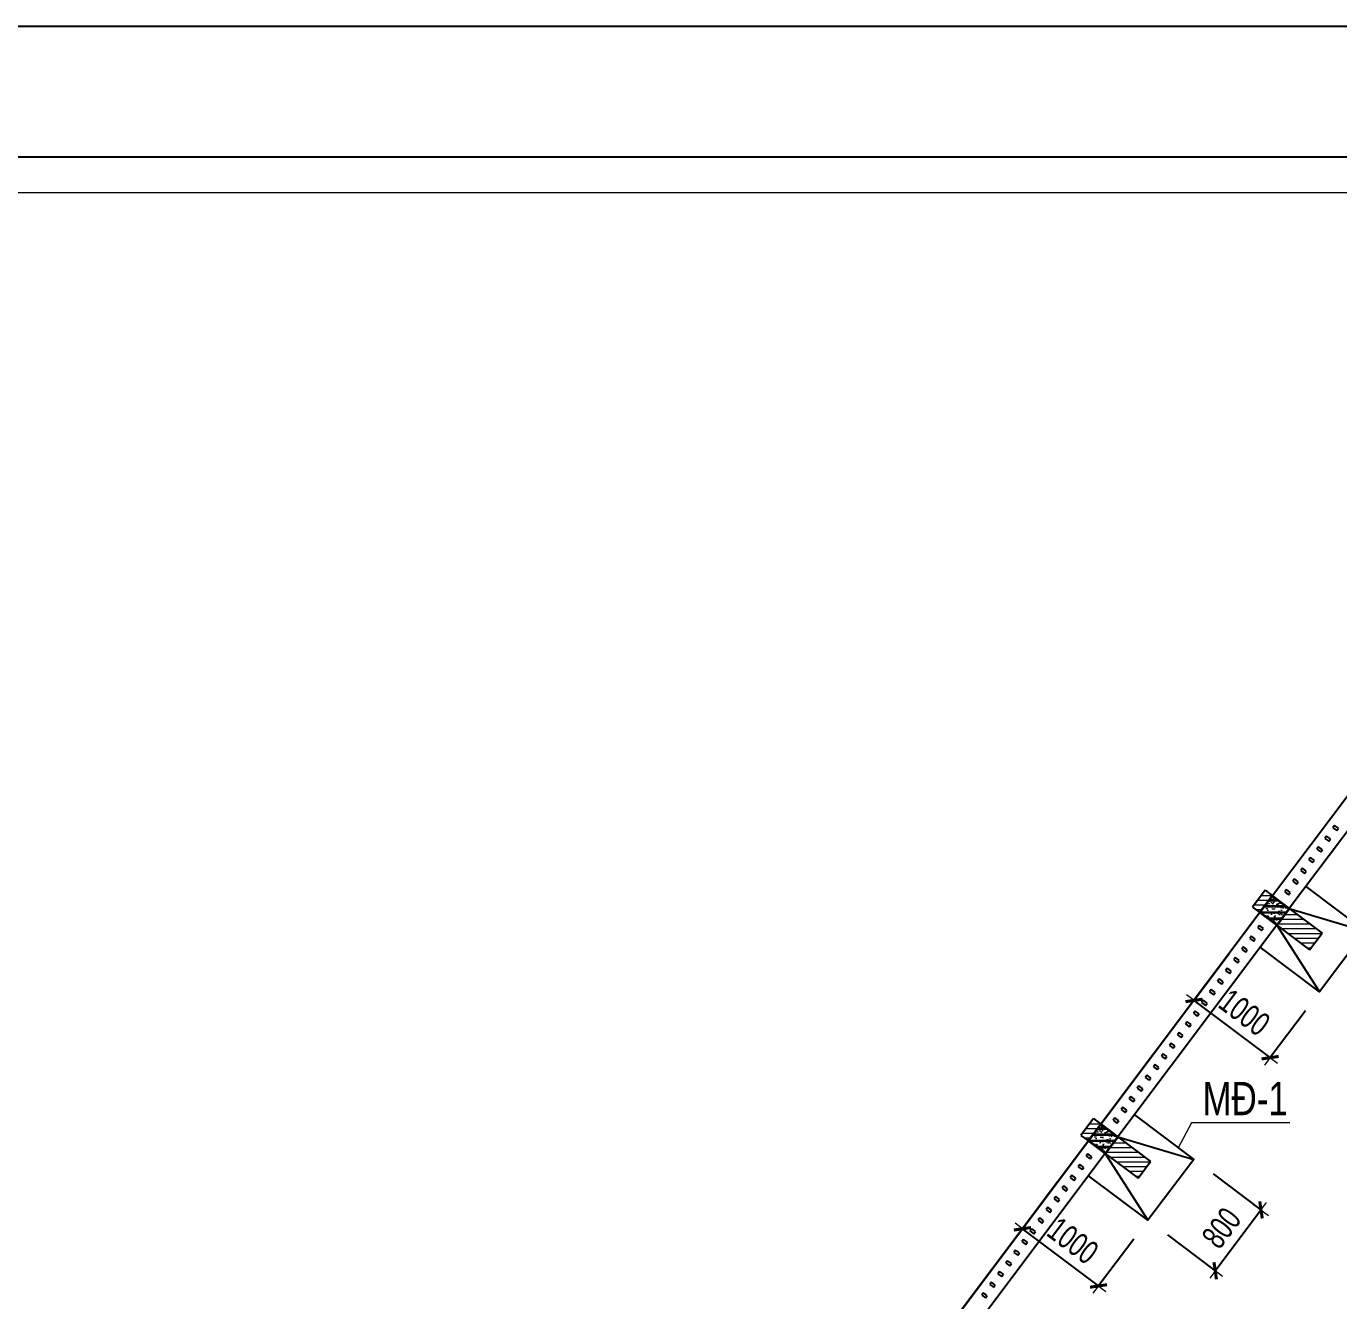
# Model space of a CAD drawing. Header units: millimetres. Extents: x 1360663 to 1465788, y -143522 to -69272.
# Drawn here: x 1387992 to 1401775, y -82660 to -69272 of the extents above; entities that cross this region are included whole.
import ezdxf
from ezdxf.enums import TextEntityAlignment as Align

# ---------------------------------------------------------------- set-up
doc = ezdxf.new("R2010")
doc.units = ezdxf.units.MM
doc.header["$MEASUREMENT"] = 0
doc.header["$PDMODE"] = 3
for name, color, linetype, lineweight in [('CDC-KHUNGTEN', 7, 'Continuous', 20), ('CDC_02.DIM', 1, 'Continuous', 18), ('CDC_03.BORDER', 3, 'Continuous', 25), ('CDC_07.TEXTCOL', 3, 'Continuous', 18), ('CDC_09.COLUMN', 4, 'Continuous', 35), ('CDC_10.HATCH', 251, 'Continuous', 9), ('CDC_11.NOTE', 8, 'Continuous', 18), ('Hatch1', 250, 'Continuous', 5)]:
    doc.layers.add(name, color=color, linetype=linetype, lineweight=lineweight)
doc.layers.add('CDC.10.HATCH', color=9, linetype='Continuous')
doc.styles.add('1', font='arial.ttf', dxfattribs={"width": 0.7})
doc.styles.add('MIDTEXT', font='arial.ttf', dxfattribs={"width": 0.75, "height": 350})
doc.dimstyles.new('X1', dxfattribs={"dimtxt": 250, "dimasz": 0.8, "dimexe": 0, "dimexo": 0, "dimgap": 90, "dimtad": 1, "dimdec": 0, "dimzin": 13, "dimdsep": 46, "dimtxsty": '1', "dimblk1": 'CHEO', "dimblk2": 'CHEO', "dimsah": 1, "dimcen": 0, "dimclrd": 256, "dimclre": 256, "dimclrt": 3, "dimadec": 0, "dimazin": 0, "dimtfac": 1, "dimtdec": 0, "dimtix": 1, "dimtmove": 2, "dimatfit": 3, "dimldrblk": 'CHEO', "dimfxl": 1, "dimtolj": 1, "dimtzin": 13, "dimarcsym": 0})

# ---------------------------------------------------------------- blocks, each defined once
blk = doc.blocks.new('CHEO')
at = {"layer": 'CDC_02.DIM'}
for points in [[(-121, 0), (121, 0)], [(0, 121), (0, -121)]]:
    blk.add_lwpolyline(points, dxfattribs=at)
at = {"layer": 'CDC_02.DIM', "color": 2, "const_width": 40}
blk.add_lwpolyline([(80, 80), (-80, -81)], dxfattribs=at)
blk = doc.blocks.new('*D25')
at = {"layer": 'CDC_02.DIM', "lineweight": -2, "transparency": 16777216}
for p, q in [((1400624, -79014), (1400255, -79505)), ((1401054, -80106), (1400255, -79506)), ((1401424, -79614), (1401054, -80106))]:
    blk.add_line(p, q, dxfattribs=at)
at = {"layer": 'Defpoints', "color": 0, "transparency": 16777216}
for p in [(1400624, -79014), (1400255, -79505), (1401424, -79614)]:
    blk.add_point(p, dxfattribs=at)
at = {"layer": 'CDC_02.DIM', "lineweight": -2, "transparency": 16777216, "xscale": 0.8, "yscale": 0.8, "zscale": 0.8}
for p, rotation in [((1400255, -79505), 143.0879915277351), ((1401054, -80106), 323.087991527735)]:
    blk.add_blockref('CHEO', p, dxfattribs=dict(at, rotation=rotation))
at = {"layer": 'CDC_02.DIM', "color": 3, "transparency": 16777216, "insert": (1400785, -79632), "char_height": 250, "attachment_point": 5, "rotation": 323.088, "style": '1'}
blk.add_mtext('\\A1;1000', dxfattribs=at)
blk = doc.blocks.new('*D26')
at = {"layer": 'CDC_02.DIM', "lineweight": -2, "transparency": 16777216}
for p, q in [((1400456, -81328), (1400958, -81705)), ((1400478, -82344), (1400958, -81706)), ((1399975, -81968), (1400478, -82345))]:
    blk.add_line(p, q, dxfattribs=at)
at = {"layer": 'Defpoints', "color": 0, "transparency": 16777216}
for p in [(1400456, -81328), (1400958, -81705), (1399975, -81968)]:
    blk.add_point(p, dxfattribs=at)
at = {"layer": 'CDC_02.DIM', "lineweight": -2, "transparency": 16777216, "xscale": 0.8, "yscale": 0.8, "zscale": 0.8}
for p, rotation in [((1400958, -81705), 53.08799152619962), ((1400478, -82345), 233.0879915261996)]:
    blk.add_blockref('CHEO', p, dxfattribs=dict(at, rotation=rotation))
at = {"layer": 'CDC_02.DIM', "color": 3, "transparency": 16777216, "insert": (1400544, -81895), "char_height": 250, "attachment_point": 5, "rotation": 53.088, "style": '1'}
blk.add_mtext('\\A1;800', dxfattribs=at)
blk = doc.blocks.new('*D27')
at = {"layer": 'CDC_02.DIM', "lineweight": -2, "transparency": 16777216}
for p, q in [((1398822, -81412), (1398453, -81904)), ((1399252, -82504), (1398453, -81904)), ((1399622, -82013), (1399252, -82504))]:
    blk.add_line(p, q, dxfattribs=at)
at = {"layer": 'Defpoints', "color": 0, "transparency": 16777216}
for p in [(1398822, -81412), (1398453, -81904), (1399622, -82013)]:
    blk.add_point(p, dxfattribs=at)
at = {"layer": 'CDC_02.DIM', "lineweight": -2, "transparency": 16777216, "xscale": 0.8, "yscale": 0.8, "zscale": 0.8}
for p, rotation in [((1398453, -81904), 143.087991527695), ((1399252, -82504), 323.087991527695)]:
    blk.add_blockref('CHEO', p, dxfattribs=dict(at, rotation=rotation))
at = {"layer": 'CDC_02.DIM', "color": 3, "transparency": 16777216, "insert": (1398983, -82030), "char_height": 250, "attachment_point": 5, "rotation": 323.088, "style": '1'}
blk.add_mtext('\\A1;1000', dxfattribs=at)
blk = doc.blocks.new('Khung tên chuẩn')
at = {"layer": 'CDC-KHUNGTEN'}
blk.add_lwpolyline([(30654, -246309), (30654, -189709), (-40446, -189709), (-40446, -246309)], close=True, dxfattribs=at)
at = {"layer": 'CDC.10.HATCH', "color": 8}
blk.add_lwpolyline([(-40746, -246609), (38754, -246609), (38754, -189409), (-40746, -189409)], close=True, dxfattribs=at)
at = {"layer": 'Defpoints', "color": 1}
blk.add_lwpolyline([(-44246, -247709), (-44246, -188309), (39854, -188309), (39854, -247709), (-44246, -247709)], close=True, dxfattribs=at)

msp = doc.modelspace()

# ---------------------------------------------------------------- hatches: boundary and pattern name
at = {"layer": 'CDC_10.HATCH'}
h = msp.add_hatch(dxfattribs=at)
h.set_pattern_fill('ANSI31', color=256, scale=400, angle=-45, style=0)
h.set_pattern_definition([(2e-12, (1373494.42, -66601.02), (-2e-12, 50), [])])
h.paths.add_polyline_path([(1401468.7, -78974.5), (1401600.9, -78798.6), (1401255.7, -78539.3), (1401123.5, -78715.1)])
h.paths.add_polyline_path([(1401079.8, -78407.1), (1401079.4, -78406.8), (1401001.4, -78348.2), (1400869.2, -78524), (1400947.3, -78582.7)])
h = msp.add_hatch(dxfattribs=at)
h.set_pattern_fill('BT-01', color=256, scale=15, angle=-45, style=0, pattern_type=2)
h.set_pattern_definition([(5, (1373494.42, -66601.02), (69.42106, -82.7328), [11.25, -123.75]), (310, (1373494.42, -66601.02), (65.06522, 94.49883), [9, -99]), (55.4514, (1373500.2, -66607.91), (134.4863, 11.76592), [9.56103, -105.1713]), (1.1842, (1373515.63, -66579.8), (95.64206, -130.75395), [16.875, -185.625]), (51.6356, (1373523.6, -66590.7), (202.45675, 4.18485), [14.3415, -157.75695]), (306.1842, (1373515.63, -66579.8), (202.45675, 4.185), [13.5, -148.5]), (336, (1373520.94, -66595.71), (20.60737, -106.01574), [11.25, -123.75]), (281, (1373520.94, -66595.71), (102.72127, 51.1063), [9, -99]), (26.4514, (1373522.65, -66604.55), (123.3286, -54.90954), [9.56103, -105.1713]), (352.5, (1373494.42, -66601.018), (36.598473, 34.01898), [0, -97.8, 0, -100.5, 0, -99.375]), (322.5, (1373494.42, -66601.02), (69.73642, 13.93094), [0, -57.3, 0, -95.55, 0, -37.875]), (282.5, (1373470.767, -66577.365), (54.228114, -59.012725), [0, -37.5, 0, -117, 0, -155.25]), (272.5, (1373460.16, -66566.76), (72.47397, -51.2385), [0, -48.75, 0, -77.7, 0, -110.25]), (2e-12, (1373494.42, -66601.02), (-2e-12, 63.75), []), (2e-12, (1373507.41, -66588.024), (-2e-12, 63.75), [])])
edge = h.paths.add_edge_path()
edge.add_line((1401255.7, -78539.3), (1401123.5, -78715.1))
edge.add_line((1401123.5, -78715.1), (1400947.3, -78582.7))
edge.add_line((1400947.3, -78582.7), (1401079.8, -78407.1))
edge.add_line((1401079.8, -78407.1), (1401255.7, -78539.2))
h = msp.add_hatch(dxfattribs=at)
h.set_pattern_fill('ANSI31', color=256, scale=400, angle=-45, style=0)
h.set_pattern_definition([(2e-12, (1371692.656, -68999.694), (-2e-12, 50), [])])
h.paths.add_polyline_path([(1399666.9, -81373.2), (1399799.1, -81197.3), (1399453.9, -80937.9), (1399321.8, -81113.8)])
h.paths.add_polyline_path([(1399278.1, -80805.8), (1399277.7, -80805.5), (1399199.6, -80746.8), (1399067.5, -80922.7), (1399145.5, -80981.4)])
h = msp.add_hatch(dxfattribs=at)
h.set_pattern_fill('BT-01', color=256, scale=15, angle=-45, style=0, pattern_type=2)
h.set_pattern_definition([(5, (1371692.66, -68999.69), (69.42106, -82.7328), [11.25, -123.75]), (310, (1371692.66, -68999.69), (65.06522, 94.49883), [9, -99]), (55.4514, (1371698.44, -69006.59), (134.4863, 11.76592), [9.56103, -105.1713]), (1.1842, (1371713.87, -68978.48), (95.64206, -130.75395), [16.875, -185.625]), (51.6356, (1371721.84, -68989.38), (202.45675, 4.18485), [14.3415, -157.75695]), (306.1842, (1371713.87, -68978.48), (202.45675, 4.185), [13.5, -148.5]), (336, (1371719.17, -68994.39), (20.60737, -106.01574), [11.25, -123.75]), (281, (1371719.17, -68994.39), (102.72127, 51.1063), [9, -99]), (26.4514, (1371720.89, -69003.23), (123.3286, -54.90954), [9.56103, -105.1713]), (352.5, (1371692.656, -68999.694), (36.598473, 34.01898), [0, -97.8, 0, -100.5, 0, -99.375]), (322.5, (1371692.656, -68999.694), (69.73642, 13.93094), [0, -57.3, 0, -95.55, 0, -37.875]), (282.5, (1371669.004, -68976.04), (54.228114, -59.012725), [0, -37.5, 0, -117, 0, -155.25]), (272.5, (1371658.4, -68965.435), (72.47397, -51.2385), [0, -48.75, 0, -77.7, 0, -110.25]), (2e-12, (1371692.656, -68999.694), (-2e-12, 63.75), []), (2e-12, (1371705.65, -68986.7), (-2e-12, 63.75), [])])
edge = h.paths.add_edge_path()
edge.add_line((1399453.9, -80937.9), (1399321.8, -81113.8))
edge.add_line((1399321.8, -81113.8), (1399145.5, -80981.4))
edge.add_line((1399145.5, -80981.4), (1399278.1, -80805.8))
edge.add_line((1399278.1, -80805.8), (1399454, -80937.9))

# ---------------------------------------------------------------- linework, layer by layer
at = {"layer": 'CDC_03.BORDER'}
for p, q in [((1402749.4, -76184.3), (1401079.7, -78407)), ((1402749.5, -76184.3), (1401079.8, -78407.1)), ((1402925.3, -76316.5), (1401255.7, -78539.3)), ((1401731.8, -77666.8), (1401713.8, -77690.8)), ((1401713.8, -77690.8), (1401753.8, -77720.8)), ((1401771.8, -77696.8), (1401731.8, -77666.8)), ((1401753.8, -77720.8), (1401771.8, -77696.8)), ((1401647.4, -77779.1), (1401629.4, -77803.1)), ((1401629.4, -77803.1), (1401669.4, -77833.2)), ((1401687.4, -77809.2), (1401647.4, -77779.1)), ((1401669.4, -77833.2), (1401687.4, -77809.2)), ((1401478.7, -78003.8), (1401460.6, -78027.8)), ((1401518.6, -78033.8), (1401478.7, -78003.8)), ((1401563.1, -77891.5), (1401545, -77915.5)), ((1401545, -77915.5), (1401585, -77945.5)), ((1401603, -77921.5), (1401563.1, -77891.5)), ((1401585, -77945.5), (1401603, -77921.5)), ((1401394.3, -78116.1), (1401376.3, -78140.1)), ((1401376.3, -78140.1), (1401416.2, -78170.2)), ((1401434.2, -78146.2), (1401394.3, -78116.1)), ((1401416.2, -78170.2), (1401434.2, -78146.2)), ((1401460.6, -78027.8), (1401500.6, -78057.8)), ((1401500.6, -78057.8), (1401518.6, -78033.8)), ((1401309.9, -78228.5), (1401291.9, -78252.4)), ((1401291.9, -78252.4), (1401331.8, -78282.5)), ((1401349.9, -78258.5), (1401309.9, -78228.5)), ((1401331.8, -78282.5), (1401349.9, -78258.5)), ((1401001.4, -78348.2), (1400869.2, -78524)), ((1401001.4, -78348.2), (1401079.7, -78407)), ((1401079.7, -78407), (1401079.8, -78407.1)), ((1401255.7, -78539.3), (1401079.8, -78407.1)), ((1401225.5, -78340.8), (1401207.5, -78364.8)), ((1401207.5, -78364.8), (1401247.4, -78394.8)), ((1401265.5, -78370.8), (1401225.5, -78340.8)), ((1401247.4, -78394.8), (1401265.5, -78370.8)), ((1400869.2, -78524), (1400947.5, -78582.9)), ((1401255.7, -78539.2), (1402053.5, -78775.9)), ((1401255.7, -78539.3), (1401600.9, -78798.6)), ((1400947.5, -78582.9), (1399277.8, -80805.6)), ((1400947.7, -78583), (1399278.1, -80805.8)), ((1400947.5, -78582.9), (1400947.7, -78583)), ((1400947.7, -78583), (1401123.6, -78715.2)), ((1401123.6, -78715.2), (1399453.9, -80937.9)), ((1400858.4, -78829.9), (1400840.4, -78853.8)), ((1400898.4, -78859.9), (1400858.4, -78829.9)), ((1400942.8, -78717.5), (1400924.8, -78741.5)), ((1400924.8, -78741.5), (1400964.7, -78771.5)), ((1400982.8, -78747.6), (1400942.8, -78717.5)), ((1400964.7, -78771.5), (1400982.8, -78747.6)), ((1401123.6, -78715.2), (1401573, -79415.6)), ((1401123.6, -78715.2), (1401468.7, -78974.5)), ((1401468.7, -78974.5), (1401600.9, -78798.6)), ((1400774, -78942.2), (1400756, -78966.2)), ((1400756, -78966.2), (1400795.9, -78996.2)), ((1400814, -78972.2), (1400774, -78942.2)), ((1400795.9, -78996.2), (1400814, -78972.2)), ((1400840.4, -78853.8), (1400880.3, -78883.9)), ((1400880.3, -78883.9), (1400898.4, -78859.9)), ((1400689.6, -79054.5), (1400671.6, -79078.5)), ((1400671.6, -79078.5), (1400711.6, -79108.5)), ((1400729.6, -79084.5), (1400689.6, -79054.5)), ((1400711.6, -79108.5), (1400729.6, -79084.5)), ((1400605.2, -79166.8), (1400587.2, -79190.8)), ((1400587.2, -79190.8), (1400627.2, -79220.9)), ((1400645.2, -79196.9), (1400605.2, -79166.8)), ((1400627.2, -79220.9), (1400645.2, -79196.9)), ((1400520.8, -79279.2), (1400502.8, -79303.2)), ((1400502.8, -79303.2), (1400542.8, -79333.2)), ((1400560.8, -79309.2), (1400520.8, -79279.2)), ((1400542.8, -79333.2), (1400560.8, -79309.2)), ((1400352, -79503.8), (1400334, -79527.8)), ((1400392, -79533.9), (1400352, -79503.8)), ((1400436.4, -79391.5), (1400418.4, -79415.5)), ((1400418.4, -79415.5), (1400458.4, -79445.5)), ((1400476.4, -79421.5), (1400436.4, -79391.5)), ((1400458.4, -79445.5), (1400476.4, -79421.5)), ((1400267.6, -79616.2), (1400249.6, -79640.1)), ((1400249.6, -79640.1), (1400289.6, -79670.2)), ((1400307.6, -79646.2), (1400267.6, -79616.2)), ((1400289.6, -79670.2), (1400307.6, -79646.2)), ((1400334, -79527.8), (1400374, -79557.9)), ((1400374, -79557.9), (1400392, -79533.9)), ((1400183.3, -79728.5), (1400165.2, -79752.5)), ((1400165.2, -79752.5), (1400205.2, -79782.5)), ((1400223.2, -79758.5), (1400183.3, -79728.5)), ((1400205.2, -79782.5), (1400223.2, -79758.5)), ((1400098.9, -79840.8), (1400080.8, -79864.8)), ((1400080.8, -79864.8), (1400120.8, -79894.8)), ((1400138.8, -79870.9), (1400098.9, -79840.8)), ((1400120.8, -79894.8), (1400138.8, -79870.9)), ((1399930.1, -80065.5), (1399912.1, -80089.5)), ((1399970.1, -80095.5), (1399930.1, -80065.5)), ((1400014.5, -79953.2), (1399996.4, -79977.1)), ((1399996.4, -79977.1), (1400036.4, -80007.2)), ((1400054.4, -79983.2), (1400014.5, -79953.2)), ((1400036.4, -80007.2), (1400054.4, -79983.2)), ((1399845.7, -80177.8), (1399827.7, -80201.8)), ((1399827.7, -80201.8), (1399867.6, -80231.8)), ((1399885.7, -80207.9), (1399845.7, -80177.8)), ((1399867.6, -80231.8), (1399885.7, -80207.9)), ((1399912.1, -80089.5), (1399952, -80119.5)), ((1399952, -80119.5), (1399970.1, -80095.5)), ((1399761.3, -80290.1), (1399743.3, -80314.1)), ((1399743.3, -80314.1), (1399783.2, -80344.2)), ((1399801.3, -80320.2), (1399761.3, -80290.1)), ((1399783.2, -80344.2), (1399801.3, -80320.2)), ((1399676.9, -80402.5), (1399658.9, -80426.5)), ((1399658.9, -80426.5), (1399698.9, -80456.5)), ((1399716.9, -80432.5), (1399676.9, -80402.5)), ((1399698.9, -80456.5), (1399716.9, -80432.5)), ((1399508.1, -80627.1), (1399490.1, -80651.1)), ((1399548.1, -80657.2), (1399508.1, -80627.1)), ((1399592.5, -80514.8), (1399574.5, -80538.8)), ((1399574.5, -80538.8), (1399614.5, -80568.8)), ((1399632.5, -80544.8), (1399592.5, -80514.8)), ((1399614.5, -80568.8), (1399632.5, -80544.8)), ((1399199.6, -80746.8), (1399067.5, -80922.7)), ((1399199.6, -80746.8), (1399277.8, -80805.6)), ((1399423.7, -80739.5), (1399405.7, -80763.5)), ((1399405.7, -80763.5), (1399445.7, -80793.5)), ((1399463.7, -80769.5), (1399423.7, -80739.5)), ((1399490.1, -80651.1), (1399530.1, -80681.2)), ((1399530.1, -80681.2), (1399548.1, -80657.2)), ((1399277.8, -80805.6), (1399278.1, -80805.8)), ((1399453.9, -80937.9), (1399278.1, -80805.8)), ((1399445.7, -80793.5), (1399463.7, -80769.5)), ((1399145.7, -80981.5), (1397476, -83204.2)), ((1399145.9, -80981.7), (1397476.3, -83204.4)), ((1399067.5, -80922.7), (1399145.7, -80981.5)), ((1399145.7, -80981.5), (1399145.9, -80981.7)), ((1399145.9, -80981.7), (1399321.8, -81113.8)), ((1399453.9, -80937.9), (1399799.1, -81197.3)), ((1399454, -80937.9), (1400251.7, -81174.6)), ((1399321.8, -81113.8), (1397652.2, -83336.6)), ((1399141, -81116.2), (1399123, -81140.2)), ((1399123, -81140.2), (1399163, -81170.2)), ((1399181, -81146.2), (1399141, -81116.2)), ((1399163, -81170.2), (1399181, -81146.2)), ((1399321.8, -81113.8), (1399771.2, -81814.3)), ((1399321.8, -81113.8), (1399666.9, -81373.2)), ((1399056.6, -81228.5), (1399038.6, -81252.5)), ((1399038.6, -81252.5), (1399078.6, -81282.5)), ((1399096.6, -81258.6), (1399056.6, -81228.5)), ((1399078.6, -81282.5), (1399096.6, -81258.6)), ((1399666.9, -81373.2), (1399799.1, -81197.3)), ((1398887.8, -81453.2), (1398869.8, -81477.2)), ((1398927.8, -81483.2), (1398887.8, -81453.2)), ((1398972.2, -81340.9), (1398954.2, -81364.8)), ((1398954.2, -81364.8), (1398994.2, -81394.9)), ((1399012.2, -81370.9), (1398972.2, -81340.9)), ((1398994.2, -81394.9), (1399012.2, -81370.9)), ((1398803.4, -81565.5), (1398785.4, -81589.5)), ((1398785.4, -81589.5), (1398825.4, -81619.5)), ((1398843.4, -81595.6), (1398803.4, -81565.5)), ((1398869.8, -81477.2), (1398909.8, -81507.2)), ((1398909.8, -81507.2), (1398927.8, -81483.2)), ((1398719.1, -81677.8), (1398701, -81701.8)), ((1398701, -81701.8), (1398741, -81731.9)), ((1398759, -81707.9), (1398719.1, -81677.8)), ((1398741, -81731.9), (1398759, -81707.9)), ((1398825.4, -81619.5), (1398843.4, -81595.6)), ((1398634.7, -81790.2), (1398616.6, -81814.2)), ((1398616.6, -81814.2), (1398656.6, -81844.2)), ((1398674.6, -81820.2), (1398634.7, -81790.2)), ((1398656.6, -81844.2), (1398674.6, -81820.2)), ((1398550.3, -81902.5), (1398532.3, -81926.5)), ((1398532.3, -81926.5), (1398572.2, -81956.5)), ((1398590.2, -81932.5), (1398550.3, -81902.5)), ((1398572.2, -81956.5), (1398590.2, -81932.5)), ((1398381.5, -82127.2), (1398363.5, -82151.2)), ((1398421.5, -82157.2), (1398381.5, -82127.2)), ((1398465.9, -82014.8), (1398447.9, -82038.8)), ((1398447.9, -82038.8), (1398487.8, -82068.9)), ((1398505.9, -82044.9), (1398465.9, -82014.8)), ((1398487.8, -82068.9), (1398505.9, -82044.9)), ((1398297.1, -82239.5), (1398279.1, -82263.5)), ((1398279.1, -82263.5), (1398319, -82293.5)), ((1398337.1, -82269.5), (1398297.1, -82239.5)), ((1398319, -82293.5), (1398337.1, -82269.5)), ((1398363.5, -82151.2), (1398403.4, -82181.2)), ((1398403.4, -82181.2), (1398421.5, -82157.2)), ((1398212.7, -82351.8), (1398194.7, -82375.8)), ((1398194.7, -82375.8), (1398234.7, -82405.9)), ((1398252.7, -82381.9), (1398212.7, -82351.8)), ((1398234.7, -82405.9), (1398252.7, -82381.9)), ((1398128.3, -82464.2), (1398110.3, -82488.1)), ((1398110.3, -82488.1), (1398150.3, -82518.2)), ((1398168.3, -82494.2), (1398128.3, -82464.2)), ((1398150.3, -82518.2), (1398168.3, -82494.2)), ((1398043.9, -82576.5), (1398025.9, -82600.5)), ((1398025.9, -82600.5), (1398065.9, -82630.5)), ((1398083.9, -82606.5), (1398043.9, -82576.5)), ((1398065.9, -82630.5), (1398083.9, -82606.5))]:
    msp.add_line(p, q, dxfattribs=at)
at = {"layer": 'CDC_03.BORDER', "flags": 128}
for points in [[(1401429.9, -78307.4), (1402053.5, -78775.9), (1401573, -79415.6), (1400949.4, -78947)], [(1399628.1, -80706.1), (1400251.7, -81174.6), (1399771.2, -81814.3), (1399147.6, -81345.7)]]:
    msp.add_lwpolyline(points, dxfattribs=at)
at = {"layer": 'CDC_09.COLUMN', "flags": 128}
for points in [[(1401255.7, -78539.3), (1401123.5, -78715.1), (1400947.3, -78582.7), (1401079.8, -78407.1), (1401255.7, -78539.2)], [(1401255.7, -78539.3), (1401123.5, -78715.1), (1400947.3, -78582.7), (1401079.8, -78407.1), (1401255.7, -78539.2)], [(1399453.9, -80937.9), (1399321.8, -81113.8), (1399145.5, -80981.4), (1399278.1, -80805.8), (1399454, -80937.9)], [(1399453.9, -80937.9), (1399321.8, -81113.8), (1399145.5, -80981.4), (1399278.1, -80805.8), (1399454, -80937.9)]]:
    msp.add_lwpolyline(points, dxfattribs=at)
at = {"layer": 'CDC_11.NOTE', "linetype": 'Continuous'}
msp.add_lwpolyline([(1401261.7, -80790.4), (1400227.4, -80790.4), (1400088.3, -81051.9)], dxfattribs=at)

# ---------------------------------------------------------------- block references
at = {"layer": 'Hatch1', "xscale": 1.250000000640284, "yscale": 1.250000000640284, "zscale": 1.250000000640284}
msp.add_blockref('Khung tên chuẩn', (1415970.7, 166114), dxfattribs=at)

# ---------------------------------------------------------------- texts
at = {"layer": 'CDC_07.TEXTCOL', "linetype": 'Continuous', "style": 'MIDTEXT', "width": 0.75}
msp.add_text('MĐ-1', height=350, rotation=360, dxfattribs=at).set_placement((1400792, -80535.4), align=Align.MIDDLE)

# ---------------------------------------------------------------- dimensions: what is measured, and where the dimension line sits
at = {"layer": 'CDC_02.DIM'}
for p1, p2, distance, picture, middle in [((1401423.8, -79614.3), (1400624.2, -79013.7), 615, '*D25', (1400785.4, -79631.7)), ((1399621.6, -82012.7), (1398822, -81412), 615, '*D27', (1398983.2, -82030)), ((1399975.5, -81967.7), (1400455.9, -81328), -628.4, '*D26', (1400544.1, -81894.6))]:
    dim = msp.add_aligned_dim(p1=p1, p2=p2, distance=distance, dimstyle='X1', dxfattribs=at)
    dim.commit()
    dim.dimension.update_dxf_attribs({"geometry": picture, "text_midpoint": middle})

doc.saveas('drawing.dxf')
